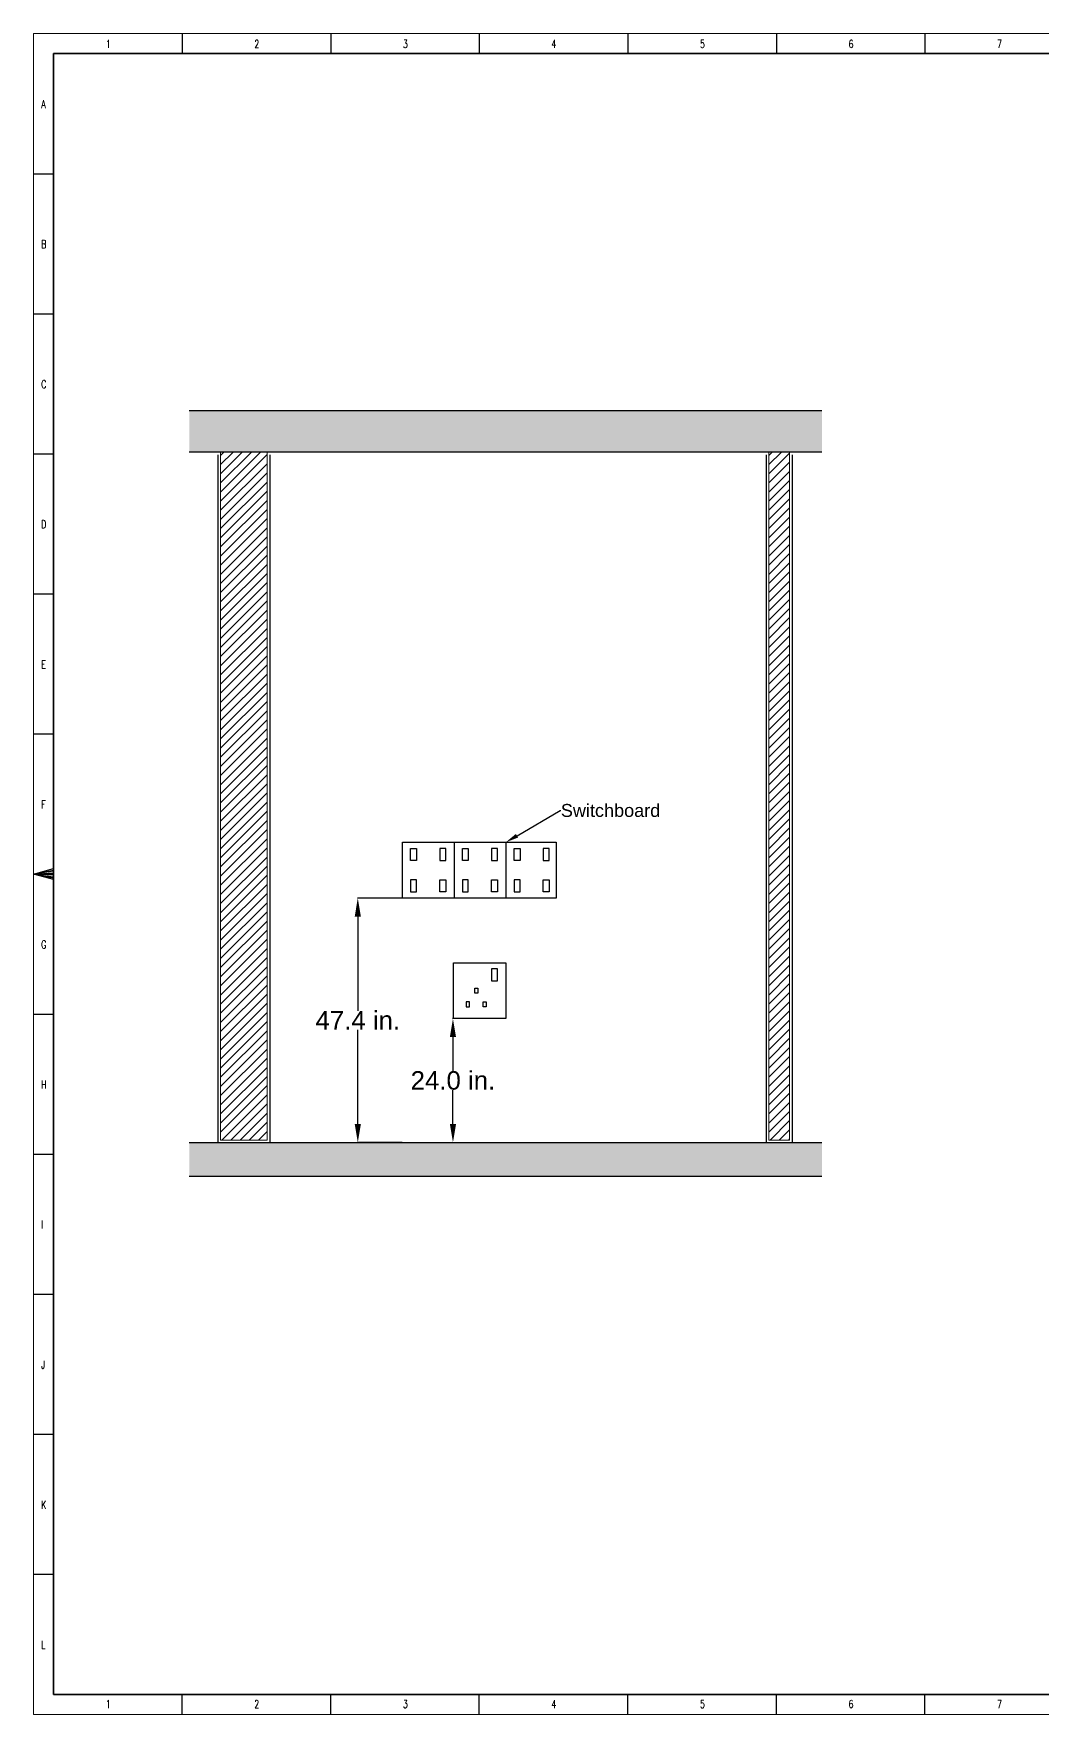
# Model space of a CAD drawing. Header units: inches. Extents: x 1083 to 6056, y 633 to 1543.
# Drawn here: x 2967 to 3513, y 633 to 1543 of the extents above; entities that cross this region are included whole.
import ezdxf
from ezdxf import colors
from ezdxf.entities.mleader import LeaderData, LeaderLine
from ezdxf.math import Vec2, Vec3

# ---------------------------------------------------------------- set-up
doc = ezdxf.new("R2010")
doc.units = ezdxf.units.IN
doc.header["$MEASUREMENT"] = 0
doc.layers.get('Defpoints').update_dxf_attribs({"lineweight": 0})
for name, color, linetype, lineweight in [('COLLMN', 1, 'Continuous', 25), ('HACTH', 8, 'Continuous', 9), ('Plaster Line', 5, 'Continuous', 15)]:
    doc.layers.add(name, color=color, linetype=linetype, lineweight=lineweight)
doc.layers.add('Sockets', color=7, linetype='Continuous')
doc.layers.add('wall 05', color=3, linetype='Continuous')
doc.styles.get("Standard").update_dxf_attribs({"font": 'arial.ttf'})
doc.styles.add('TEG BORDER', font='txt_qlt.shx', dxfattribs={"width": 0.7, "bigfont": 'hztxt.shx'})
doc.dimstyles.get("Standard").update_dxf_attribs({"dimtxt": 0.18, "dimasz": 0.18, "dimexe": 0.18, "dimexo": 0.0625, "dimgap": 0.09, "dimtad": 0, "dimtih": 1, "dimtoh": 1, "dimdec": 4, "dimzin": 0, "dimdsep": 46, "dimtxsty": 'Standard', "dimcen": 0.09, "dimadec": 0, "dimazin": 0, "dimtfac": 1, "dimtdec": 4, "dimtofl": 0, "dimtmove": 0, "dimatfit": 3, "dimfxl": 1, "dimtolj": 1, "dimtzin": 0, "dimarcsym": 0})

# ---------------------------------------------------------------- blocks, each defined once
blk = doc.blocks.new('252 BORDER A2')
for p, q in [((37.12, 420), (37.12, 415)), ((74.25, 420), (74.25, 415)), ((111.38, 420), (111.38, 415)), ((148.5, 420), (148.5, 415)), ((185.63, 420), (185.63, 415)), ((222.75, 420), (222.75, 415)), ((0, 385), (5, 385)), ((0, 350), (5, 350)), ((0, 315), (5, 315)), ((0, 280), (5, 280)), ((0, 245), (5, 245)), ((5, 210), (0, 210)), ((1.25, 210), (3.75, 210)), ((0, 175), (5, 175)), ((0, 140), (5, 140)), ((0, 105), (5, 105)), ((0, 70), (5, 70)), ((0, 35), (5, 35)), ((37.12, 0), (37.12, 5)), ((74.25, 0), (74.25, 5)), ((111.38, 0), (111.38, 5)), ((148.5, 0), (148.5, 5)), ((185.63, 0), (185.63, 5)), ((222.75, 0), (222.75, 5))]:
    blk.add_line(p, q)
at = {"linetype": 'Continuous'}
for p, q in [((489, 415), (5, 415)), ((5, 415), (5, 5)), ((5, 5), (489, 5))]:
    blk.add_line(p, q, dxfattribs=at)
at = {"color": 5, "lineweight": 15}
blk.add_lwpolyline([(0, 420), (594, 420), (594, 0), (0, 0)], close=True, dxfattribs=at)
blk.add_lwpolyline([(5, 415), (589, 415), (589, 5), (5, 5)], close=True)
blk.add_lwpolyline([(0, 210), (5, 211.34), (5, 208.66), (0, 210), (5, 211), (5, 210.67), (0, 210), (5, 210.33), (5, 209.67), (0, 210), (5, 209.33), (5, 209), (0, 210)])
at = {"char_height": 2, "width": 2, "style": 'TEG BORDER'}
for s, insert, attachment_point in [('1', (18.05, 418.41), 1), ('2', (55.17, 418.41), 1), ('3', (92.3, 418.41), 1), ('4', (129.42, 418.41), 1), ('5', (166.55, 418.41), 1), ('6', (203.67, 418.41), 1), ('7', (240.8, 418.41), 1), ('A', (1.91, 403.39), 1), ('B', (1.91, 368.39), 1), ('C', (1.91, 333.39), 1), ('D', (1.91, 298.39), 1), ('E', (1.91, 263.39), 1), ('F', (1.91, 228.39), 1), ('G', (1.91, 193.39), 1), ('H', (1.91, 158.39), 1), ('I', (1.91, 123.39), 1), ('J', (1.91, 88.39), 1), ('K', (1.91, 53.39), 1), ('L', (1.91, 18.39), 1), ('1', (18.05, 1.59), 7), ('2', (55.17, 1.59), 7), ('3', (92.3, 1.59), 7), ('4', (129.42, 1.59), 7), ('5', (166.55, 1.59), 7), ('6', (203.67, 1.59), 7), ('7', (240.8, 1.59), 7)]:
    blk.add_mtext(s, dxfattribs=dict(at, insert=insert, attachment_point=attachment_point))
blk = doc.blocks.new('*D161')
at = {"color": 0, "lineweight": -2, "transparency": 16777216}
for p, q in [((3166.73, 1075.3), (3142.44, 1075.3)), ((3142.62, 1065.3), (3142.62, 1014.25)), ((3142.62, 953.02), (3142.62, 1004.06)), ((3166.73, 943.02), (3142.44, 943.02))]:
    blk.add_line(p, q, dxfattribs=at)
at = {"color": 0, "transparency": 16777216}
for points in [[(3140.96, 1065.3), (3144.29, 1065.3), (3142.62, 1075.3)], [(3140.96, 953.02), (3144.29, 953.02), (3142.62, 943.02)]]:
    blk.add_solid(points, dxfattribs=at)
at = {"layer": 'Defpoints', "color": 0, "transparency": 16777216}
for p in [(3142.62, 1075.3), (3166.79, 1075.3), (3166.79, 943.02)]:
    blk.add_point(p, dxfattribs=at)
at = {"color": 0, "transparency": 16777216, "insert": (3142.62, 1009.16), "char_height": 10, "attachment_point": 5}
blk.add_mtext('\\A1;47.4 in.', dxfattribs=at)
blk = doc.blocks.new('*D162')
at = {"color": 0, "lineweight": -2, "transparency": 16777216}
for p, q in [((3194.43, 1010.09), (3193.95, 1010.09)), ((3194.13, 1000.09), (3194.13, 981.75)), ((3194.13, 953.02), (3194.13, 971.36)), ((3142.68, 943.02), (3194.31, 943.02))]:
    blk.add_line(p, q, dxfattribs=at)
at = {"color": 0, "transparency": 16777216}
for points in [[(3192.46, 1000.09), (3195.8, 1000.09), (3194.13, 1010.09)], [(3192.46, 953.02), (3195.8, 953.02), (3194.13, 943.02)]]:
    blk.add_solid(points, dxfattribs=at)
at = {"layer": 'Defpoints', "color": 0, "transparency": 16777216}
for p in [(3194.5, 1010.09), (3142.62, 943.02), (3194.13, 943.02)]:
    blk.add_point(p, dxfattribs=at)
at = {"color": 0, "transparency": 16777216, "insert": (3194.13, 976.55), "char_height": 10, "attachment_point": 5}
blk.add_mtext('\\A1;24.0 in.', dxfattribs=at)

msp = doc.modelspace()

# ---------------------------------------------------------------- hatches: boundary and pattern name
at = {"layer": 'HACTH'}
h = msp.add_hatch(dxfattribs=at)
h.set_pattern_fill('CHAU-01', color=256, scale=1.12, pattern_type=2)
h.set_pattern_definition([(50, (1585.801, -1456.4495), (8.033314, -0.702824), [0.84, -9.24]), (355, (1585.801, -1456.4495), (-1.554015, 8.424552), [0.672, -7.392]), (100.4514, (1586.471, -1456.508), (6.479305, 7.721723), [0.71389, -7.852792]), (46.1842, (1585.801, -1454.21), (11.9531, -1.853813), [1.26, -13.86]), (96.6356, (1586.797, -1454.364), (10.468222, 10.91012), [1.070835, -11.779186]), (351.1842, (1585.801, -1454.21), (10.468214, 10.91013), [1.008, -11.088]), (21, (1586.921, -1454.7695), (6.685359, -4.509332), [0.84, -9.24]), (326, (1586.921, -1454.7695), (2.725132, 8.12168), [0.672, -7.392]), (71.4514, (1587.478, -1455.145), (9.410493, 3.612342), [0.71389, -7.852792]), (37.5, (1585.8012, -1456.4495), (0.1361904, 3.7284112), [0, -7.3024, 0, -7.504, 0, -7.42]), (7.5, (1585.801, -1456.4495), (2.946379, 4.417411), [0, -4.2784, 0, -7.1344, 0, -2.828]), (327.5, (1583.3036, -1456.4495), (5.9788113, -0.2526146), [0, -2.8, 0, -8.736, 0, -11.592]), (317.5, (1582.1836, -1456.4495), (6.531685, 1.121176), [0, -3.64, 0, -5.8016, 0, -8.232]), (45, (1585.801, -1456.4495), (-3.365828, 3.365828), []), (45, (1585.801, -1455.0775), (-3.365828, 3.365828), [])])
h.paths.add_polyline_path([(3393.83, 1316.69), (3393.83, 1339.09), (3051.35, 1339.09), (3051.35, 1316.69)])
h = msp.add_hatch(dxfattribs=at)
h.set_pattern_fill('ANSI31', color=256, scale=28, style=0)
h.set_pattern_definition([(45, (-339780.0246, -479552.272), (-2.474873734, 2.474873734), [])])
h.paths.add_polyline_path([(3068.36, 944.29), (3093.56, 944.29), (3093.56, 955.49), (3093.56, 1316.69), (3068.36, 1316.69)])
h = msp.add_hatch(dxfattribs=at)
h.set_pattern_fill('ANSI31', color=256, scale=28, style=0)
h.set_pattern_definition([(45, (-339483.196, -479552.272), (-2.474873734, 2.474873734), [])])
h.paths.add_polyline_path([(3365.19, 944.29), (3376.39, 944.29), (3376.39, 955.49), (3376.39, 1316.69), (3365.19, 1316.69)])
h = msp.add_hatch(dxfattribs=at)
h.set_pattern_fill('CHAU-01', color=256, scale=1.12, pattern_type=2)
h.set_pattern_definition([(50, (1585.801, -1848.4495), (8.033314, -0.702824), [0.84, -9.24]), (355, (1585.801, -1848.4495), (-1.554015, 8.424552), [0.672, -7.392]), (100.4514, (1586.471, -1848.508), (6.479305, 7.721723), [0.71389, -7.852792]), (46.1842, (1585.801, -1846.21), (11.9531, -1.853813), [1.26, -13.86]), (96.6356, (1586.797, -1846.364), (10.468222, 10.91012), [1.070835, -11.779186]), (351.1842, (1585.801, -1846.21), (10.468214, 10.91013), [1.008, -11.088]), (21, (1586.921, -1846.7695), (6.685359, -4.509332), [0.84, -9.24]), (326, (1586.921, -1846.7695), (2.725132, 8.12168), [0.672, -7.392]), (71.4514, (1587.478, -1847.145), (9.410493, 3.612342), [0.71389, -7.852792]), (37.5, (1585.8012, -1848.4495), (0.1361904, 3.7284112), [0, -7.3024, 0, -7.504, 0, -7.42]), (7.5, (1585.801, -1848.4495), (2.946379, 4.417411), [0, -4.2784, 0, -7.1344, 0, -2.828]), (327.5, (1583.3036, -1848.4495), (5.9788113, -0.2526146), [0, -2.8, 0, -8.736, 0, -11.592]), (317.5, (1582.1836, -1848.4495), (6.531685, 1.121176), [0, -3.64, 0, -5.8016, 0, -8.232]), (45, (1585.801, -1848.4495), (-3.365828, 3.365828), []), (45, (1585.801, -1847.0775), (-3.365828, 3.365828), [])])
h.paths.add_polyline_path([(3393.83, 924.69), (3393.83, 942.89), (3051.35, 942.89), (3051.35, 924.69)])

# ---------------------------------------------------------------- linework, layer by layer
at = {"color": 1}
for points in [[(3171.23, 1102.19), (3174.45, 1102.19), (3174.45, 1095.72), (3171.23, 1095.72)], [(3190.27, 1102.19), (3187.05, 1102.19), (3187.05, 1095.72), (3190.27, 1095.72)], [(3199.23, 1102.19), (3202.45, 1102.19), (3202.45, 1095.72), (3199.23, 1095.72)], [(3218.27, 1102.19), (3215.05, 1102.19), (3215.05, 1095.72), (3218.27, 1095.72)], [(3227.23, 1102.19), (3230.45, 1102.19), (3230.45, 1095.72), (3227.23, 1095.72)], [(3246.27, 1102.19), (3243.05, 1102.19), (3243.05, 1095.72), (3246.27, 1095.72)], [(3171.23, 1078.63), (3174.45, 1078.63), (3174.45, 1085.11), (3171.23, 1085.11)], [(3190.27, 1078.63), (3187.05, 1078.63), (3187.05, 1085.11), (3190.27, 1085.11)], [(3199.23, 1078.63), (3202.45, 1078.63), (3202.45, 1085.11), (3199.23, 1085.11)], [(3218.27, 1078.63), (3215.05, 1078.63), (3215.05, 1085.11), (3218.27, 1085.11)], [(3227.23, 1078.63), (3230.45, 1078.63), (3230.45, 1085.11), (3227.23, 1085.11)], [(3246.27, 1078.63), (3243.05, 1078.63), (3243.05, 1085.11), (3246.27, 1085.11)], [(3222.75, 1010.09), (3194.5, 1010.09), (3194.5, 1040.32), (3222.75, 1040.32)], [(3218.27, 1036.98), (3215.05, 1036.98), (3215.05, 1030.51), (3218.27, 1030.51)], [(3203.09, 1019.13), (3201.37, 1019.13), (3201.37, 1016.38), (3203.09, 1016.38)], [(3205.89, 1026.52), (3207.61, 1026.52), (3207.61, 1023.77), (3205.89, 1023.77)], [(3210.41, 1019.13), (3212.13, 1019.13), (3212.13, 1016.38), (3210.41, 1016.38)]]:
    msp.add_lwpolyline(points, close=True, dxfattribs=at)
at = {"layer": 'COLLMN'}
for p, q in [((3393.83, 1339.09), (3051.35, 1339.09)), ((3393.83, 1316.69), (3051.35, 1316.69)), ((3393.83, 942.89), (3051.35, 942.89)), ((3393.83, 924.69), (3051.35, 924.69))]:
    msp.add_line(p, q, dxfattribs=at)
at = {"layer": 'Plaster Line'}
for points in [[(3068.36, 1316.69), (3068.36, 1316.69), (3068.36, 1316.69), (3093.56, 1316.69), (3093.56, 1316.69), (3093.56, 1316.69), (3093.56, 955.49), (3093.56, 955.49), (3093.56, 944.29), (3068.36, 944.29), (3068.36, 1316.69)], [(3365.19, 1316.69), (3365.19, 1316.69), (3365.19, 1316.69), (3376.39, 1316.69), (3376.39, 1316.69), (3376.39, 1316.69), (3376.39, 955.49), (3376.39, 955.49), (3376.39, 944.29), (3365.19, 944.29), (3365.19, 1316.69)]]:
    msp.add_lwpolyline(points, close=True, dxfattribs=at)
at = {"layer": 'Sockets', "color": 1}
for p, q in [((3166.75, 1105.53), (3194.75, 1105.53)), ((3194.75, 1105.53), (3194.75, 1075.3)), ((3222.75, 1105.53), (3222.75, 1075.3))]:
    msp.add_line(p, q, dxfattribs=at)
msp.add_lwpolyline([(3166.75, 1105.53), (3249.92, 1105.53), (3249.92, 1075.3), (3166.75, 1075.3)], close=True, dxfattribs=at)
at = {"layer": 'wall 05'}
for points in [[(3094.96, 1315.29), (3094.96, 956.89), (3094.96, 956.89), (3094.96, 942.89), (3066.96, 942.89), (3066.96, 1315.29)], [(3377.79, 1315.29), (3377.79, 956.89), (3377.79, 956.89), (3377.79, 942.89), (3363.79, 942.89), (3363.79, 1315.29)]]:
    msp.add_lwpolyline(points, dxfattribs=at)

# ---------------------------------------------------------------- block references
at = {"xscale": 2.166, "yscale": 2.166, "zscale": 2.166}
msp.add_blockref('252 BORDER A2', (2967.15, 633.47), dxfattribs=at)

# ---------------------------------------------------------------- dimensions: what is measured, and where the dimension line sits
for base, p1, p2, picture, middle in [((3142.62, 1075.3), (3166.79, 943.02), (3166.79, 1075.3), '*D161', (3142.62, 1009.16)), ((3194.13, 943.02), (3194.5, 1010.09), (3142.62, 943.02), '*D162', (3194.13, 976.55))]:
    dim = msp.add_linear_dim(base=base, p1=p1, p2=p2, angle=90, dimstyle='Standard', override={"dimtxt": 10, "dimasz": 10, "dimdec": 1, "dimlfac": 0.358, "dimpost": ' in.'})
    dim.commit()
    dim.dimension.update_dxf_attribs({"geometry": picture, "text_midpoint": middle})

# ---------------------------------------------------------------- leaders
ml = msp.add_multileader_mtext('Standard')
ml.set_content('Switchboard', color=256)
ml.set_leader_properties()
ml.build(insert=Vec2(0, 0))
ml.multileader.update_dxf_attribs({"dogleg_length": 0.36, "arrow_head_size": 7})
ctx = ml.context
ctx.base_point, ctx.char_height, ctx.arrow_head_size, ctx.landing_gap_size, ctx.plane_origin = Vec3(3252.48, 1122.67), 7, 7, 0.063, Vec3(3222.47, 1040.32)
notes = []
notes.append((ctx, [(0, (1, 1, 0), (3252.23, 1122.67), (1, 0), 0.252, [(0, [(3222.75, 1105.53)], 0, [])])]))
ctx.mtext.insert, ctx.mtext.flow_direction = Vec3(3252.54, 1126.23), 5
for ctx, leaders in notes:
    for number, flags, end, landing, length, lines in leaders:
        leader = LeaderData()
        leader.index, (leader.has_last_leader_line, leader.has_dogleg_vector, leader.attachment_direction) = number, flags
        leader.last_leader_point, leader.dogleg_vector, leader.dogleg_length = Vec3(end), Vec3(landing), length
        for number, points, colour, breaks in lines:
            line = LeaderLine()
            line.index, line.vertices, line.color, line.breaks = number, Vec3.list(points), colors.encode_raw_color(colour), breaks
            leader.lines.append(line)
        ctx.leaders.append(leader)

doc.saveas('drawing.dxf')
